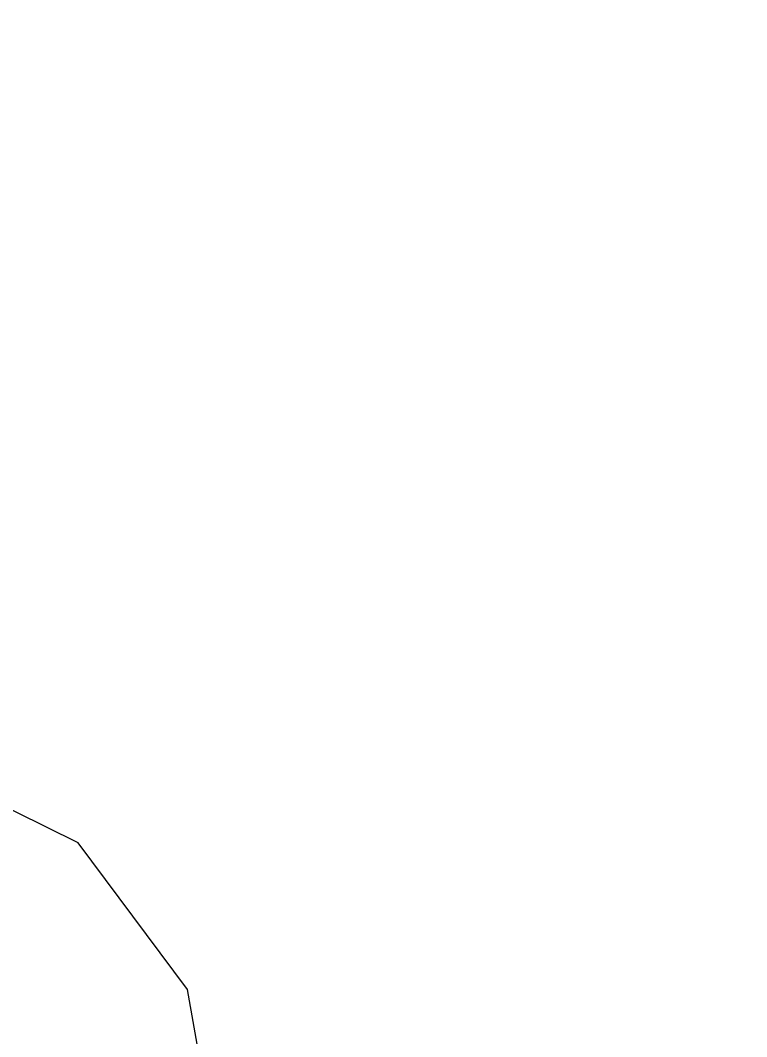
# Model space of a CAD drawing. Header units: millimetres. Extents: x -434100 to 9270898, y 0 to 249028.
# Drawn here: x 75387.1 to 75392.51, y 106380.63 to 106388.21 of the extents above; entities that cross this region are included whole.
import ezdxf
from ezdxf import colors
from ezdxf.entities.mleader import LeaderData, LeaderLine
from ezdxf.math import Vec2, Vec3

# ---------------------------------------------------------------- set-up
doc = ezdxf.new("R2010")
doc.units = ezdxf.units.MM
doc.header["$MEASUREMENT"] = 0
doc.linetypes.add('HIDDEN', pattern=[6, 4, -2])
doc.layers.get('0').update_dxf_attribs({"color": 250, "lineweight": 9})
for name, color, linetype, lineweight in [('АР_Отметки', 250, 'Continuous', 15), ('АР_Размеры', 175, 'Continuous', 9), ('АР_Сущ Несущая стена', 216, 'Continuous', 30), ('перекр 0.3', 181, 'Continuous', 30)]:
    doc.layers.add(name, color=color, linetype=linetype, lineweight=lineweight)
doc.styles.add('ISOCPEUR', font='isocpeur.TTF', dxfattribs={"width": 0.7})

# ---------------------------------------------------------------- blocks, each defined once
blk = doc.blocks.new('_DotSmall')
at = {"color": 0, "linetype": 'ByBlock', "const_width": 0.5}
blk.add_lwpolyline([(-0.0625, 0, 1), (0.0625, 0, 1)], format="xyb", close=True, dxfattribs=at)

msp = doc.modelspace()

# ---------------------------------------------------------------- linework, layer by layer
at = {"layer": 'АР_Размеры', "color": 5, "lineweight": 0, "ltscale": 100, "transparency": 33554687}
msp.add_lwpolyline([(75378.9775, 106379.3229), (75382.6991, 106379.9825), (75382.8754, 106380.3852), (75383.2993, 106380.0889), (75386.9009, 106380.7272), (75387.7733, 106375.8051), (75386.8129, 106375.6349), (75386.898, 106375.1546), (75387.4633, 106374.7596), (75389.3841, 106375.1), (75388.3415, 106380.9825), (75387.5285, 106382.0767), (75384.9496, 106383.3531), (75384.6883, 106383.4306), (75380.2464, 106382.6433)], dxfattribs=at)
msp.add_lwpolyline([(75378.9775, 106379.3229), (75382.6991, 106379.9825), (75382.8754, 106380.3852), (75383.2993, 106380.0889), (75386.9009, 106380.7272), (75387.7733, 106375.8051), (75386.8129, 106375.6349), (75386.898, 106375.1546), (75387.4633, 106374.7596), (75389.3841, 106375.1), (75388.3415, 106380.9825), (75387.5285, 106382.0767), (75384.9496, 106383.3531), (75384.6883, 106383.4306), (75380.2464, 106382.6433)], dxfattribs=at)
msp.add_lwpolyline([(75378.9775, 106379.3229), (75382.6991, 106379.9825), (75382.8754, 106380.3852), (75383.2993, 106380.0889), (75386.9009, 106380.7272), (75387.7733, 106375.8051), (75386.8129, 106375.6349), (75386.898, 106375.1546), (75387.4633, 106374.7596), (75389.3841, 106375.1), (75388.3415, 106380.9825), (75387.5285, 106382.0767), (75384.9496, 106383.3531), (75384.6883, 106383.4306), (75380.2464, 106382.6433)], dxfattribs=at)
msp.add_lwpolyline([(75378.9775, 106379.3229), (75382.6991, 106379.9825), (75382.8754, 106380.3852), (75383.2993, 106380.0889), (75386.9009, 106380.7272), (75387.7733, 106375.8051), (75386.8129, 106375.6349), (75386.898, 106375.1546), (75387.4633, 106374.7596), (75389.3841, 106375.1), (75388.3415, 106380.9825), (75387.5285, 106382.0767), (75384.9496, 106383.3531), (75384.6883, 106383.4306), (75380.2464, 106382.6433)], dxfattribs=at)
msp.add_lwpolyline([(75378.9775, 106379.3229), (75382.6991, 106379.9825), (75382.8754, 106380.3852), (75383.2993, 106380.0889), (75386.9009, 106380.7272), (75387.7733, 106375.8051), (75386.8129, 106375.6349), (75386.898, 106375.1546), (75387.4633, 106374.7596), (75389.3841, 106375.1), (75388.3415, 106380.9825), (75387.5285, 106382.0767), (75384.9496, 106383.3531), (75384.6883, 106383.4306), (75380.2464, 106382.6433)], dxfattribs=at)
msp.add_lwpolyline([(75378.9775, 106379.3229), (75382.6991, 106379.9825), (75382.8754, 106380.3852), (75383.2993, 106380.0889), (75386.9009, 106380.7272), (75387.7733, 106375.8051), (75386.8129, 106375.6349), (75386.898, 106375.1546), (75387.4633, 106374.7596), (75389.3841, 106375.1), (75388.3415, 106380.9825), (75387.5285, 106382.0767), (75384.9496, 106383.3531), (75384.6883, 106383.4306), (75380.2464, 106382.6433)], dxfattribs=at)
msp.add_lwpolyline([(75378.9775, 106379.3229), (75382.6991, 106379.9825), (75382.8754, 106380.3852), (75383.2993, 106380.0889), (75386.9009, 106380.7272), (75387.7733, 106375.8051), (75386.8129, 106375.6349), (75386.898, 106375.1546), (75387.4633, 106374.7596), (75389.3841, 106375.1), (75388.3415, 106380.9825), (75387.5285, 106382.0767), (75384.9496, 106383.3531), (75384.6883, 106383.4306), (75380.2464, 106382.6433)], dxfattribs=at)
msp.add_lwpolyline([(75378.9775, 106379.3229), (75382.6991, 106379.9825), (75382.8754, 106380.3852), (75383.2993, 106380.0889), (75386.9009, 106380.7272), (75387.7733, 106375.8051), (75386.8129, 106375.6349), (75386.898, 106375.1546), (75387.4633, 106374.7596), (75389.3841, 106375.1), (75388.3415, 106380.9825), (75387.5285, 106382.0767), (75384.9496, 106383.3531), (75384.6883, 106383.4306), (75380.2464, 106382.6433)], dxfattribs=at)
msp.add_lwpolyline([(75378.9775, 106379.3229), (75382.6991, 106379.9825), (75382.8754, 106380.3852), (75383.2993, 106380.0889), (75386.9009, 106380.7272), (75387.7733, 106375.8051), (75386.8129, 106375.6349), (75386.898, 106375.1546), (75387.4633, 106374.7596), (75389.3841, 106375.1), (75388.3415, 106380.9825), (75387.5285, 106382.0767), (75384.9496, 106383.3531), (75384.6883, 106383.4306), (75380.2464, 106382.6433)], dxfattribs=at)
msp.add_lwpolyline([(75378.9775, 106379.3229), (75382.6991, 106379.9825), (75382.8754, 106380.3852), (75383.2993, 106380.0889), (75386.9009, 106380.7272), (75387.7733, 106375.8051), (75386.8129, 106375.6349), (75386.898, 106375.1546), (75387.4633, 106374.7596), (75389.3841, 106375.1), (75388.3415, 106380.9825), (75387.5285, 106382.0767), (75384.9496, 106383.3531), (75384.6883, 106383.4306), (75380.2464, 106382.6433)], dxfattribs=at)
msp.add_lwpolyline([(75378.9775, 106379.3229), (75382.6991, 106379.9825), (75382.8754, 106380.3852), (75383.2993, 106380.0889), (75386.9009, 106380.7272), (75387.7733, 106375.8051), (75386.8129, 106375.6349), (75386.898, 106375.1546), (75387.4633, 106374.7596), (75389.3841, 106375.1), (75388.3415, 106380.9825), (75387.5285, 106382.0767), (75384.9496, 106383.3531), (75384.6883, 106383.4306), (75380.2464, 106382.6433)], dxfattribs=at)
msp.add_lwpolyline([(75378.9775, 106379.3229), (75382.6991, 106379.9825), (75382.8754, 106380.3852), (75383.2993, 106380.0889), (75386.9009, 106380.7272), (75387.7733, 106375.8051), (75386.8129, 106375.6349), (75386.898, 106375.1546), (75387.4633, 106374.7596), (75389.3841, 106375.1), (75388.3415, 106380.9825), (75387.5285, 106382.0767), (75384.9496, 106383.3531), (75384.6883, 106383.4306), (75380.2464, 106382.6433)], dxfattribs=at)
msp.add_lwpolyline([(75378.9775, 106379.3229), (75382.6991, 106379.9825), (75382.8754, 106380.3852), (75383.2993, 106380.0889), (75386.9009, 106380.7272), (75387.7733, 106375.8051), (75386.8129, 106375.6349), (75386.898, 106375.1546), (75387.4633, 106374.7596), (75389.3841, 106375.1), (75388.3415, 106380.9825), (75387.5285, 106382.0767), (75384.9496, 106383.3531), (75384.6883, 106383.4306), (75380.2464, 106382.6433)], dxfattribs=at)
msp.add_lwpolyline([(75378.9775, 106379.3229), (75382.6991, 106379.9825), (75382.8754, 106380.3852), (75383.2993, 106380.0889), (75386.9009, 106380.7272), (75387.7733, 106375.8051), (75386.8129, 106375.6349), (75386.898, 106375.1546), (75387.4633, 106374.7596), (75389.3841, 106375.1), (75388.3415, 106380.9825), (75387.5285, 106382.0767), (75384.9496, 106383.3531), (75384.6883, 106383.4306), (75380.2464, 106382.6433)], dxfattribs=at)
msp.add_lwpolyline([(75378.9775, 106379.3229), (75382.6991, 106379.9825), (75382.8754, 106380.3852), (75383.2993, 106380.0889), (75386.9009, 106380.7272), (75387.7733, 106375.8051), (75386.8129, 106375.6349), (75386.898, 106375.1546), (75387.4633, 106374.7596), (75389.3841, 106375.1), (75388.3415, 106380.9825), (75387.5285, 106382.0767), (75384.9496, 106383.3531), (75384.6883, 106383.4306), (75380.2464, 106382.6433)], dxfattribs=at)
msp.add_lwpolyline([(75378.9775, 106379.3229), (75382.6991, 106379.9825), (75382.8754, 106380.3852), (75383.2993, 106380.0889), (75386.9009, 106380.7272), (75387.7733, 106375.8051), (75386.8129, 106375.6349), (75386.898, 106375.1546), (75387.4633, 106374.7596), (75389.3841, 106375.1), (75388.3415, 106380.9825), (75387.5285, 106382.0767), (75384.9496, 106383.3531), (75384.6883, 106383.4306), (75380.2464, 106382.6433)], dxfattribs=at)
msp.add_lwpolyline([(75378.9775, 106379.3229), (75382.6991, 106379.9825), (75382.8754, 106380.3852), (75383.2993, 106380.0889), (75386.9009, 106380.7272), (75387.7733, 106375.8051), (75386.8129, 106375.6349), (75386.898, 106375.1546), (75387.4633, 106374.7596), (75389.3841, 106375.1), (75388.3415, 106380.9825), (75387.5285, 106382.0767), (75384.9496, 106383.3531), (75384.6883, 106383.4306), (75380.2464, 106382.6433)], dxfattribs=at)
msp.add_lwpolyline([(75378.9775, 106379.3229), (75382.6991, 106379.9825), (75382.8754, 106380.3852), (75383.2993, 106380.0889), (75386.9009, 106380.7272), (75387.7733, 106375.8051), (75386.8129, 106375.6349), (75386.898, 106375.1546), (75387.4633, 106374.7596), (75389.3841, 106375.1), (75388.3415, 106380.9825), (75387.5285, 106382.0767), (75384.9496, 106383.3531), (75384.6883, 106383.4306), (75380.2464, 106382.6433)], dxfattribs=at)
msp.add_lwpolyline([(75378.9775, 106379.3229), (75382.6991, 106379.9825), (75382.8754, 106380.3852), (75383.2993, 106380.0889), (75386.9009, 106380.7272), (75387.7733, 106375.8051), (75386.8129, 106375.6349), (75386.898, 106375.1546), (75387.4633, 106374.7596), (75389.3841, 106375.1), (75388.3415, 106380.9825), (75387.5285, 106382.0767), (75384.9496, 106383.3531), (75384.6883, 106383.4306), (75380.2464, 106382.6433)], dxfattribs=at)
msp.add_lwpolyline([(75378.9775, 106379.3229), (75382.6991, 106379.9825), (75382.8754, 106380.3852), (75383.2993, 106380.0889), (75386.9009, 106380.7272), (75387.7733, 106375.8051), (75386.8129, 106375.6349), (75386.898, 106375.1546), (75387.4633, 106374.7596), (75389.3841, 106375.1), (75388.3415, 106380.9825), (75387.5285, 106382.0767), (75384.9496, 106383.3531), (75384.6883, 106383.4306), (75380.2464, 106382.6433)], dxfattribs=at)
msp.add_lwpolyline([(75378.9775, 106379.3229), (75382.6991, 106379.9825), (75382.8754, 106380.3852), (75383.2993, 106380.0889), (75386.9009, 106380.7272), (75387.7733, 106375.8051), (75386.8129, 106375.6349), (75386.898, 106375.1546), (75387.4633, 106374.7596), (75389.3841, 106375.1), (75388.3415, 106380.9825), (75387.5285, 106382.0767), (75384.9496, 106383.3531), (75384.6883, 106383.4306), (75380.2464, 106382.6433)], dxfattribs=at)
msp.add_lwpolyline([(75378.9775, 106379.3229), (75382.6991, 106379.9825), (75382.8754, 106380.3852), (75383.2993, 106380.0889), (75386.9009, 106380.7272), (75387.7733, 106375.8051), (75386.8129, 106375.6349), (75386.898, 106375.1546), (75387.4633, 106374.7596), (75389.3841, 106375.1), (75388.3415, 106380.9825), (75387.5285, 106382.0767), (75384.9496, 106383.3531), (75384.6883, 106383.4306), (75380.2464, 106382.6433)], dxfattribs=at)
msp.add_lwpolyline([(75378.9775, 106379.3229), (75382.6991, 106379.9825), (75382.8754, 106380.3852), (75383.2993, 106380.0889), (75386.9009, 106380.7272), (75387.7733, 106375.8051), (75386.8129, 106375.6349), (75386.898, 106375.1546), (75387.4633, 106374.7596), (75389.3841, 106375.1), (75388.3415, 106380.9825), (75387.5285, 106382.0767), (75384.9496, 106383.3531), (75384.6883, 106383.4306), (75380.2464, 106382.6433)], dxfattribs=at)
msp.add_lwpolyline([(75378.9775, 106379.3229), (75382.6991, 106379.9825), (75382.8754, 106380.3852), (75383.2993, 106380.0889), (75386.9009, 106380.7272), (75387.7733, 106375.8051), (75386.8129, 106375.6349), (75386.898, 106375.1546), (75387.4633, 106374.7596), (75389.3841, 106375.1), (75388.3415, 106380.9825), (75387.5285, 106382.0767), (75384.9496, 106383.3531), (75384.6883, 106383.4306), (75380.2464, 106382.6433)], dxfattribs=at)
msp.add_lwpolyline([(75378.9775, 106379.3229), (75382.6991, 106379.9825), (75382.8754, 106380.3852), (75383.2993, 106380.0889), (75386.9009, 106380.7272), (75387.7733, 106375.8051), (75386.8129, 106375.6349), (75386.898, 106375.1546), (75387.4633, 106374.7596), (75389.3841, 106375.1), (75388.3415, 106380.9825), (75387.5285, 106382.0767), (75384.9496, 106383.3531), (75384.6883, 106383.4306), (75380.2464, 106382.6433)], dxfattribs=at)
msp.add_lwpolyline([(75378.9775, 106379.3229), (75382.6991, 106379.9825), (75382.8754, 106380.3852), (75383.2993, 106380.0889), (75386.9009, 106380.7272), (75387.7733, 106375.8051), (75386.8129, 106375.6349), (75386.898, 106375.1546), (75387.4633, 106374.7596), (75389.3841, 106375.1), (75388.3415, 106380.9825), (75387.5285, 106382.0767), (75384.9496, 106383.3531), (75384.6883, 106383.4306), (75380.2464, 106382.6433)], dxfattribs=at)
msp.add_lwpolyline([(75378.9775, 106379.3229), (75382.6991, 106379.9825), (75382.8754, 106380.3852), (75383.2993, 106380.0889), (75386.9009, 106380.7272), (75387.7733, 106375.8051), (75386.8129, 106375.6349), (75386.898, 106375.1546), (75387.4633, 106374.7596), (75389.3841, 106375.1), (75388.3415, 106380.9825), (75387.5285, 106382.0767), (75384.9496, 106383.3531), (75384.6883, 106383.4306), (75380.2464, 106382.6433)], dxfattribs=at)
msp.add_lwpolyline([(75378.9775, 106379.3229), (75382.6991, 106379.9825), (75382.8754, 106380.3852), (75383.2993, 106380.0889), (75386.9009, 106380.7272), (75387.7733, 106375.8051), (75386.8129, 106375.6349), (75386.898, 106375.1546), (75387.4633, 106374.7596), (75389.3841, 106375.1), (75388.3415, 106380.9825), (75387.5285, 106382.0767), (75384.9496, 106383.3531), (75384.6883, 106383.4306), (75380.2464, 106382.6433)], dxfattribs=at)
msp.add_lwpolyline([(75378.9775, 106379.3229), (75382.6991, 106379.9825), (75382.8754, 106380.3852), (75383.2993, 106380.0889), (75386.9009, 106380.7272), (75387.7733, 106375.8051), (75386.8129, 106375.6349), (75386.898, 106375.1546), (75387.4633, 106374.7596), (75389.3841, 106375.1), (75388.3415, 106380.9825), (75387.5285, 106382.0767), (75384.9496, 106383.3531), (75384.6883, 106383.4306), (75380.2464, 106382.6433)], dxfattribs=at)
msp.add_lwpolyline([(75378.9775, 106379.3229), (75382.6991, 106379.9825), (75382.8754, 106380.3852), (75383.2993, 106380.0889), (75386.9009, 106380.7272), (75387.7733, 106375.8051), (75386.8129, 106375.6349), (75386.898, 106375.1546), (75387.4633, 106374.7596), (75389.3841, 106375.1), (75388.3415, 106380.9825), (75387.5285, 106382.0767), (75384.9496, 106383.3531), (75384.6883, 106383.4306), (75380.2464, 106382.6433)], dxfattribs=at)
msp.add_lwpolyline([(75378.9775, 106379.3229), (75382.6991, 106379.9825), (75382.8754, 106380.3852), (75383.2993, 106380.0889), (75386.9009, 106380.7272), (75387.7733, 106375.8051), (75386.8129, 106375.6349), (75386.898, 106375.1546), (75387.4633, 106374.7596), (75389.3841, 106375.1), (75388.3415, 106380.9825), (75387.5285, 106382.0767), (75384.9496, 106383.3531), (75384.6883, 106383.4306), (75380.2464, 106382.6433)], dxfattribs=at)
msp.add_lwpolyline([(75378.9775, 106379.3229), (75382.6991, 106379.9825), (75382.8754, 106380.3852), (75383.2993, 106380.0889), (75386.9009, 106380.7272), (75387.7733, 106375.8051), (75386.8129, 106375.6349), (75386.898, 106375.1546), (75387.4633, 106374.7596), (75389.3841, 106375.1), (75388.3415, 106380.9825), (75387.5285, 106382.0767), (75384.9496, 106383.3531), (75384.6883, 106383.4306), (75380.2464, 106382.6433)], dxfattribs=at)
msp.add_lwpolyline([(75378.9775, 106379.3229), (75382.6991, 106379.9825), (75382.8754, 106380.3852), (75383.2993, 106380.0889), (75386.9009, 106380.7272), (75387.7733, 106375.8051), (75386.8129, 106375.6349), (75386.898, 106375.1546), (75387.4633, 106374.7596), (75389.3841, 106375.1), (75388.3415, 106380.9825), (75387.5285, 106382.0767), (75384.9496, 106383.3531), (75384.6883, 106383.4306), (75380.2464, 106382.6433)], dxfattribs=at)
msp.add_lwpolyline([(75378.9775, 106379.3229), (75382.6991, 106379.9825), (75382.8754, 106380.3852), (75383.2993, 106380.0889), (75386.9009, 106380.7272), (75387.7733, 106375.8051), (75386.8129, 106375.6349), (75386.898, 106375.1546), (75387.4633, 106374.7596), (75389.3841, 106375.1), (75388.3415, 106380.9825), (75387.5285, 106382.0767), (75384.9496, 106383.3531), (75384.6883, 106383.4306), (75380.2464, 106382.6433)], dxfattribs=at)
msp.add_lwpolyline([(75378.9775, 106379.3229), (75382.6991, 106379.9825), (75382.8754, 106380.3852), (75383.2993, 106380.0889), (75386.9009, 106380.7272), (75387.7733, 106375.8051), (75386.8129, 106375.6349), (75386.898, 106375.1546), (75387.4633, 106374.7596), (75389.3841, 106375.1), (75388.3415, 106380.9825), (75387.5285, 106382.0767), (75384.9496, 106383.3531), (75384.6883, 106383.4306), (75380.2464, 106382.6433)], dxfattribs=at)
msp.add_lwpolyline([(75378.9775, 106379.3229), (75382.6991, 106379.9825), (75382.8754, 106380.3852), (75383.2993, 106380.0889), (75386.9009, 106380.7272), (75387.7733, 106375.8051), (75386.8129, 106375.6349), (75386.898, 106375.1546), (75387.4633, 106374.7596), (75389.3841, 106375.1), (75388.3415, 106380.9825), (75387.5285, 106382.0767), (75384.9496, 106383.3531), (75384.6883, 106383.4306), (75380.2464, 106382.6433)], dxfattribs=at)
msp.add_lwpolyline([(75378.9775, 106379.3229), (75382.6991, 106379.9825), (75382.8754, 106380.3852), (75383.2993, 106380.0889), (75386.9009, 106380.7272), (75387.7733, 106375.8051), (75386.8129, 106375.6349), (75386.898, 106375.1546), (75387.4633, 106374.7596), (75389.3841, 106375.1), (75388.3415, 106380.9825), (75387.5285, 106382.0767), (75384.9496, 106383.3531), (75384.6883, 106383.4306), (75380.2464, 106382.6433)], dxfattribs=at)
msp.add_lwpolyline([(75378.9775, 106379.3229), (75382.6991, 106379.9825), (75382.8754, 106380.3852), (75383.2993, 106380.0889), (75386.9009, 106380.7272), (75387.7733, 106375.8051), (75386.8129, 106375.6349), (75386.898, 106375.1546), (75387.4633, 106374.7596), (75389.3841, 106375.1), (75388.3415, 106380.9825), (75387.5285, 106382.0767), (75384.9496, 106383.3531), (75384.6883, 106383.4306), (75380.2464, 106382.6433)], dxfattribs=at)
msp.add_lwpolyline([(75378.9775, 106379.3229), (75382.6991, 106379.9825), (75382.8754, 106380.3852), (75383.2993, 106380.0889), (75386.9009, 106380.7272), (75387.7733, 106375.8051), (75386.8129, 106375.6349), (75386.898, 106375.1546), (75387.4633, 106374.7596), (75389.3841, 106375.1), (75388.3415, 106380.9825), (75387.5285, 106382.0767), (75384.9496, 106383.3531), (75384.6883, 106383.4306), (75380.2464, 106382.6433)], dxfattribs=at)
msp.add_lwpolyline([(75378.9775, 106379.3229), (75382.6991, 106379.9825), (75382.8754, 106380.3852), (75383.2993, 106380.0889), (75386.9009, 106380.7272), (75387.7733, 106375.8051), (75386.8129, 106375.6349), (75386.898, 106375.1546), (75387.4633, 106374.7596), (75389.3841, 106375.1), (75388.3415, 106380.9825), (75387.5285, 106382.0767), (75384.9496, 106383.3531), (75384.6883, 106383.4306), (75380.2464, 106382.6433)], dxfattribs=at)
msp.add_lwpolyline([(75378.9775, 106379.3229), (75382.6991, 106379.9825), (75382.8754, 106380.3852), (75383.2993, 106380.0889), (75386.9009, 106380.7272), (75387.7733, 106375.8051), (75386.8129, 106375.6349), (75386.898, 106375.1546), (75387.4633, 106374.7596), (75389.3841, 106375.1), (75388.3415, 106380.9825), (75387.5285, 106382.0767), (75384.9496, 106383.3531), (75384.6883, 106383.4306), (75380.2464, 106382.6433)], dxfattribs=at)
msp.add_lwpolyline([(75378.9775, 106379.3229), (75382.6991, 106379.9825), (75382.8754, 106380.3852), (75383.2993, 106380.0889), (75386.9009, 106380.7272), (75387.7733, 106375.8051), (75386.8129, 106375.6349), (75386.898, 106375.1546), (75387.4633, 106374.7596), (75389.3841, 106375.1), (75388.3415, 106380.9825), (75387.5285, 106382.0767), (75384.9496, 106383.3531), (75384.6883, 106383.4306), (75380.2464, 106382.6433)], dxfattribs=at)
msp.add_lwpolyline([(75378.9775, 106379.3229), (75382.6991, 106379.9825), (75382.8754, 106380.3852), (75383.2993, 106380.0889), (75386.9009, 106380.7272), (75387.7733, 106375.8051), (75386.8129, 106375.6349), (75386.898, 106375.1546), (75387.4633, 106374.7596), (75389.3841, 106375.1), (75388.3415, 106380.9825), (75387.5285, 106382.0767), (75384.9496, 106383.3531), (75384.6883, 106383.4306), (75380.2464, 106382.6433)], dxfattribs=at)
msp.add_lwpolyline([(75378.9775, 106379.3229), (75382.6991, 106379.9825), (75382.8754, 106380.3852), (75383.2993, 106380.0889), (75386.9009, 106380.7272), (75387.7733, 106375.8051), (75386.8129, 106375.6349), (75386.898, 106375.1546), (75387.4633, 106374.7596), (75389.3841, 106375.1), (75388.3415, 106380.9825), (75387.5285, 106382.0767), (75384.9496, 106383.3531), (75384.6883, 106383.4306), (75380.2464, 106382.6433)], dxfattribs=at)
msp.add_lwpolyline([(75378.9775, 106379.3229), (75382.6991, 106379.9825), (75382.8754, 106380.3852), (75383.2993, 106380.0889), (75386.9009, 106380.7272), (75387.7733, 106375.8051), (75386.8129, 106375.6349), (75386.898, 106375.1546), (75387.4633, 106374.7596), (75389.3841, 106375.1), (75388.3415, 106380.9825), (75387.5285, 106382.0767), (75384.9496, 106383.3531), (75384.6883, 106383.4306), (75380.2464, 106382.6433)], dxfattribs=at)
msp.add_lwpolyline([(75378.9775, 106379.3229), (75382.6991, 106379.9825), (75382.8754, 106380.3852), (75383.2993, 106380.0889), (75386.9009, 106380.7272), (75387.7733, 106375.8051), (75386.8129, 106375.6349), (75386.898, 106375.1546), (75387.4633, 106374.7596), (75389.3841, 106375.1), (75388.3415, 106380.9825), (75387.5285, 106382.0767), (75384.9496, 106383.3531), (75384.6883, 106383.4306), (75380.2464, 106382.6433)], dxfattribs=at)
msp.add_lwpolyline([(75378.9775, 106379.3229), (75382.6991, 106379.9825), (75382.8754, 106380.3852), (75383.2993, 106380.0889), (75386.9009, 106380.7272), (75387.7733, 106375.8051), (75386.8129, 106375.6349), (75386.898, 106375.1546), (75387.4633, 106374.7596), (75389.3841, 106375.1), (75388.3415, 106380.9825), (75387.5285, 106382.0767), (75384.9496, 106383.3531), (75384.6883, 106383.4306), (75380.2464, 106382.6433)], dxfattribs=at)
msp.add_lwpolyline([(75378.9775, 106379.3229), (75382.6991, 106379.9825), (75382.8754, 106380.3852), (75383.2993, 106380.0889), (75386.9009, 106380.7272), (75387.7733, 106375.8051), (75386.8129, 106375.6349), (75386.898, 106375.1546), (75387.4633, 106374.7596), (75389.3841, 106375.1), (75388.3415, 106380.9825), (75387.5285, 106382.0767), (75384.9496, 106383.3531), (75384.6883, 106383.4306), (75380.2464, 106382.6433)], dxfattribs=at)
msp.add_lwpolyline([(75378.9775, 106379.3229), (75382.6991, 106379.9825), (75382.8754, 106380.3852), (75383.2993, 106380.0889), (75386.9009, 106380.7272), (75387.7733, 106375.8051), (75386.8129, 106375.6349), (75386.898, 106375.1546), (75387.4633, 106374.7596), (75389.3841, 106375.1), (75388.3415, 106380.9825), (75387.5285, 106382.0767), (75384.9496, 106383.3531), (75384.6883, 106383.4306), (75380.2464, 106382.6433)], dxfattribs=at)
msp.add_lwpolyline([(75378.9775, 106379.3229), (75382.6991, 106379.9825), (75382.8754, 106380.3852), (75383.2993, 106380.0889), (75386.9009, 106380.7272), (75387.7733, 106375.8051), (75386.8129, 106375.6349), (75386.898, 106375.1546), (75387.4633, 106374.7596), (75389.3841, 106375.1), (75388.3415, 106380.9825), (75387.5285, 106382.0767), (75384.9496, 106383.3531), (75384.6883, 106383.4306), (75380.2464, 106382.6433)], dxfattribs=at)
msp.add_lwpolyline([(75378.9775, 106379.3229), (75382.6991, 106379.9825), (75382.8754, 106380.3852), (75383.2993, 106380.0889), (75386.9009, 106380.7272), (75387.7733, 106375.8051), (75386.8129, 106375.6349), (75386.898, 106375.1546), (75387.4633, 106374.7596), (75389.3841, 106375.1), (75388.3415, 106380.9825), (75387.5285, 106382.0767), (75384.9496, 106383.3531), (75384.6883, 106383.4306), (75380.2464, 106382.6433)], dxfattribs=at)
msp.add_lwpolyline([(75378.9775, 106379.3229), (75382.6991, 106379.9825), (75382.8754, 106380.3852), (75383.2993, 106380.0889), (75386.9009, 106380.7272), (75387.7733, 106375.8051), (75386.8129, 106375.6349), (75386.898, 106375.1546), (75387.4633, 106374.7596), (75389.3841, 106375.1), (75388.3415, 106380.9825), (75387.5285, 106382.0767), (75384.9496, 106383.3531), (75384.6883, 106383.4306), (75380.2464, 106382.6433)], dxfattribs=at)
msp.add_lwpolyline([(75378.9775, 106379.3229), (75382.6991, 106379.9825), (75382.8754, 106380.3852), (75383.2993, 106380.0889), (75386.9009, 106380.7272), (75387.7733, 106375.8051), (75386.8129, 106375.6349), (75386.898, 106375.1546), (75387.4633, 106374.7596), (75389.3841, 106375.1), (75388.3415, 106380.9825), (75387.5285, 106382.0767), (75384.9496, 106383.3531), (75384.6883, 106383.4306), (75380.2464, 106382.6433)], dxfattribs=at)
msp.add_lwpolyline([(75378.9775, 106379.3229), (75382.6991, 106379.9825), (75382.8754, 106380.3852), (75383.2993, 106380.0889), (75386.9009, 106380.7272), (75387.7733, 106375.8051), (75386.8129, 106375.6349), (75386.898, 106375.1546), (75387.4633, 106374.7596), (75389.3841, 106375.1), (75388.3415, 106380.9825), (75387.5285, 106382.0767), (75384.9496, 106383.3531), (75384.6883, 106383.4306), (75380.2464, 106382.6433)], dxfattribs=at)
msp.add_lwpolyline([(75378.9775, 106379.3229), (75382.6991, 106379.9825), (75382.8754, 106380.3852), (75383.2993, 106380.0889), (75386.9009, 106380.7272), (75387.7733, 106375.8051), (75386.8129, 106375.6349), (75386.898, 106375.1546), (75387.4633, 106374.7596), (75389.3841, 106375.1), (75388.3415, 106380.9825), (75387.5285, 106382.0767), (75384.9496, 106383.3531), (75384.6883, 106383.4306), (75380.2464, 106382.6433)], dxfattribs=at)
msp.add_lwpolyline([(75378.9775, 106379.3229), (75382.6991, 106379.9825), (75382.8754, 106380.3852), (75383.2993, 106380.0889), (75386.9009, 106380.7272), (75387.7733, 106375.8051), (75386.8129, 106375.6349), (75386.898, 106375.1546), (75387.4633, 106374.7596), (75389.3841, 106375.1), (75388.3415, 106380.9825), (75387.5285, 106382.0767), (75384.9496, 106383.3531), (75384.6883, 106383.4306), (75380.2464, 106382.6433)], dxfattribs=at)
msp.add_lwpolyline([(75378.9775, 106379.3229), (75382.6991, 106379.9825), (75382.8754, 106380.3852), (75383.2993, 106380.0889), (75386.9009, 106380.7272), (75387.7733, 106375.8051), (75386.8129, 106375.6349), (75386.898, 106375.1546), (75387.4633, 106374.7596), (75389.3841, 106375.1), (75388.3415, 106380.9825), (75387.5285, 106382.0767), (75384.9496, 106383.3531), (75384.6883, 106383.4306), (75380.2464, 106382.6433)], dxfattribs=at)
msp.add_lwpolyline([(75378.9775, 106379.3229), (75382.6991, 106379.9825), (75382.8754, 106380.3852), (75383.2993, 106380.0889), (75386.9009, 106380.7272), (75387.7733, 106375.8051), (75386.8129, 106375.6349), (75386.898, 106375.1546), (75387.4633, 106374.7596), (75389.3841, 106375.1), (75388.3415, 106380.9825), (75387.5285, 106382.0767), (75384.9496, 106383.3531), (75384.6883, 106383.4306), (75380.2464, 106382.6433)], dxfattribs=at)
msp.add_lwpolyline([(75378.9775, 106379.3229), (75382.6991, 106379.9825), (75382.8754, 106380.3852), (75383.2993, 106380.0889), (75386.9009, 106380.7272), (75387.7733, 106375.8051), (75386.8129, 106375.6349), (75386.898, 106375.1546), (75387.4633, 106374.7596), (75389.3841, 106375.1), (75388.3415, 106380.9825), (75387.5285, 106382.0767), (75384.9496, 106383.3531), (75384.6883, 106383.4306), (75380.2464, 106382.6433)], dxfattribs=at)
msp.add_lwpolyline([(75378.9775, 106379.3229), (75382.6991, 106379.9825), (75382.8754, 106380.3852), (75383.2993, 106380.0889), (75386.9009, 106380.7272), (75387.7733, 106375.8051), (75386.8129, 106375.6349), (75386.898, 106375.1546), (75387.4633, 106374.7596), (75389.3841, 106375.1), (75388.3415, 106380.9825), (75387.5285, 106382.0767), (75384.9496, 106383.3531), (75384.6883, 106383.4306), (75380.2464, 106382.6433)], dxfattribs=at)
msp.add_lwpolyline([(75378.9775, 106379.3229), (75382.6991, 106379.9825), (75382.8754, 106380.3852), (75383.2993, 106380.0889), (75386.9009, 106380.7272), (75387.7733, 106375.8051), (75386.8129, 106375.6349), (75386.898, 106375.1546), (75387.4633, 106374.7596), (75389.3841, 106375.1), (75388.3415, 106380.9825), (75387.5285, 106382.0767), (75384.9496, 106383.3531), (75384.6883, 106383.4306), (75380.2464, 106382.6433)], dxfattribs=at)
msp.add_lwpolyline([(75378.9775, 106379.3229), (75382.6991, 106379.9825), (75382.8754, 106380.3852), (75383.2993, 106380.0889), (75386.9009, 106380.7272), (75387.7733, 106375.8051), (75386.8129, 106375.6349), (75386.898, 106375.1546), (75387.4633, 106374.7596), (75389.3841, 106375.1), (75388.3415, 106380.9825), (75387.5285, 106382.0767), (75384.9496, 106383.3531), (75384.6883, 106383.4306), (75380.2464, 106382.6433)], dxfattribs=at)
msp.add_lwpolyline([(75378.9775, 106379.3229), (75382.6991, 106379.9825), (75382.8754, 106380.3852), (75383.2993, 106380.0889), (75386.9009, 106380.7272), (75387.7733, 106375.8051), (75386.8129, 106375.6349), (75386.898, 106375.1546), (75387.4633, 106374.7596), (75389.3841, 106375.1), (75388.3415, 106380.9825), (75387.5285, 106382.0767), (75384.9496, 106383.3531), (75384.6883, 106383.4306), (75380.2464, 106382.6433)], dxfattribs=at)
msp.add_lwpolyline([(75378.9775, 106379.3229), (75382.6991, 106379.9825), (75382.8754, 106380.3852), (75383.2993, 106380.0889), (75386.9009, 106380.7272), (75387.7733, 106375.8051), (75386.8129, 106375.6349), (75386.898, 106375.1546), (75387.4633, 106374.7596), (75389.3841, 106375.1), (75388.3415, 106380.9825), (75387.5285, 106382.0767), (75384.9496, 106383.3531), (75384.6883, 106383.4306), (75380.2464, 106382.6433)], dxfattribs=at)
msp.add_lwpolyline([(75378.9775, 106379.3229), (75382.6991, 106379.9825), (75382.8754, 106380.3852), (75383.2993, 106380.0889), (75386.9009, 106380.7272), (75387.7733, 106375.8051), (75386.8129, 106375.6349), (75386.898, 106375.1546), (75387.4633, 106374.7596), (75389.3841, 106375.1), (75388.3415, 106380.9825), (75387.5285, 106382.0767), (75384.9496, 106383.3531), (75384.6883, 106383.4306), (75380.2464, 106382.6433)], dxfattribs=at)
msp.add_lwpolyline([(75378.9775, 106379.3229), (75382.6991, 106379.9825), (75382.8754, 106380.3852), (75383.2993, 106380.0889), (75386.9009, 106380.7272), (75387.7733, 106375.8051), (75386.8129, 106375.6349), (75386.898, 106375.1546), (75387.4633, 106374.7596), (75389.3841, 106375.1), (75388.3415, 106380.9825), (75387.5285, 106382.0767), (75384.9496, 106383.3531), (75384.6883, 106383.4306), (75380.2464, 106382.6433)], dxfattribs=at)
msp.add_lwpolyline([(75378.9775, 106379.3229), (75382.6991, 106379.9825), (75382.8754, 106380.3852), (75383.2993, 106380.0889), (75386.9009, 106380.7272), (75387.7733, 106375.8051), (75386.8129, 106375.6349), (75386.898, 106375.1546), (75387.4633, 106374.7596), (75389.3841, 106375.1), (75388.3415, 106380.9825), (75387.5285, 106382.0767), (75384.9496, 106383.3531), (75384.6883, 106383.4306), (75380.2464, 106382.6433)], dxfattribs=at)
msp.add_lwpolyline([(75378.9775, 106379.3229), (75382.6991, 106379.9825), (75382.8754, 106380.3852), (75383.2993, 106380.0889), (75386.9009, 106380.7272), (75387.7733, 106375.8051), (75386.8129, 106375.6349), (75386.898, 106375.1546), (75387.4633, 106374.7596), (75389.3841, 106375.1), (75388.3415, 106380.9825), (75387.5285, 106382.0767), (75384.9496, 106383.3531), (75384.6883, 106383.4306), (75380.2464, 106382.6433)], dxfattribs=at)
msp.add_lwpolyline([(75378.9775, 106379.3229), (75382.6991, 106379.9825), (75382.8754, 106380.3852), (75383.2993, 106380.0889), (75386.9009, 106380.7272), (75387.7733, 106375.8051), (75386.8129, 106375.6349), (75386.898, 106375.1546), (75387.4633, 106374.7596), (75389.3841, 106375.1), (75388.3415, 106380.9825), (75387.5285, 106382.0767), (75384.9496, 106383.3531), (75384.6883, 106383.4306), (75380.2464, 106382.6433)], dxfattribs=at)
msp.add_lwpolyline([(75378.9775, 106379.3229), (75382.6991, 106379.9825), (75382.8754, 106380.3852), (75383.2993, 106380.0889), (75386.9009, 106380.7272), (75387.7733, 106375.8051), (75386.8129, 106375.6349), (75386.898, 106375.1546), (75387.4633, 106374.7596), (75389.3841, 106375.1), (75388.3415, 106380.9825), (75387.5285, 106382.0767), (75384.9496, 106383.3531), (75384.6883, 106383.4306), (75380.2464, 106382.6433)], dxfattribs=at)
msp.add_lwpolyline([(75378.9775, 106379.3229), (75382.6991, 106379.9825), (75382.8754, 106380.3852), (75383.2993, 106380.0889), (75386.9009, 106380.7272), (75387.7733, 106375.8051), (75386.8129, 106375.6349), (75386.898, 106375.1546), (75387.4633, 106374.7596), (75389.3841, 106375.1), (75388.3415, 106380.9825), (75387.5285, 106382.0767), (75384.9496, 106383.3531), (75384.6883, 106383.4306), (75380.2464, 106382.6433)], dxfattribs=at)
msp.add_lwpolyline([(75378.9775, 106379.3229), (75382.6991, 106379.9825), (75382.8754, 106380.3852), (75383.2993, 106380.0889), (75386.9009, 106380.7272), (75387.7733, 106375.8051), (75386.8129, 106375.6349), (75386.898, 106375.1546), (75387.4633, 106374.7596), (75389.3841, 106375.1), (75388.3415, 106380.9825), (75387.5285, 106382.0767), (75384.9496, 106383.3531), (75384.6883, 106383.4306), (75380.2464, 106382.6433)], dxfattribs=at)
msp.add_lwpolyline([(75378.9775, 106379.3229), (75382.6991, 106379.9825), (75382.8754, 106380.3852), (75383.2993, 106380.0889), (75386.9009, 106380.7272), (75387.7733, 106375.8051), (75386.8129, 106375.6349), (75386.898, 106375.1546), (75387.4633, 106374.7596), (75389.3841, 106375.1), (75388.3415, 106380.9825), (75387.5285, 106382.0767), (75384.9496, 106383.3531), (75384.6883, 106383.4306), (75380.2464, 106382.6433)], dxfattribs=at)
msp.add_lwpolyline([(75378.9775, 106379.3229), (75382.6991, 106379.9825), (75382.8754, 106380.3852), (75383.2993, 106380.0889), (75386.9009, 106380.7272), (75387.7733, 106375.8051), (75386.8129, 106375.6349), (75386.898, 106375.1546), (75387.4633, 106374.7596), (75389.3841, 106375.1), (75388.3415, 106380.9825), (75387.5285, 106382.0767), (75384.9496, 106383.3531), (75384.6883, 106383.4306), (75380.2464, 106382.6433)], dxfattribs=at)
msp.add_lwpolyline([(75378.9775, 106379.3229), (75382.6991, 106379.9825), (75382.8754, 106380.3852), (75383.2993, 106380.0889), (75386.9009, 106380.7272), (75387.7733, 106375.8051), (75386.8129, 106375.6349), (75386.898, 106375.1546), (75387.4633, 106374.7596), (75389.3841, 106375.1), (75388.3415, 106380.9825), (75387.5285, 106382.0767), (75384.9496, 106383.3531), (75384.6883, 106383.4306), (75380.2464, 106382.6433)], dxfattribs=at)
msp.add_lwpolyline([(75378.9775, 106379.3229), (75382.6991, 106379.9825), (75382.8754, 106380.3852), (75383.2993, 106380.0889), (75386.9009, 106380.7272), (75387.7733, 106375.8051), (75386.8129, 106375.6349), (75386.898, 106375.1546), (75387.4633, 106374.7596), (75389.3841, 106375.1), (75388.3415, 106380.9825), (75387.5285, 106382.0767), (75384.9496, 106383.3531), (75384.6883, 106383.4306), (75380.2464, 106382.6433)], dxfattribs=at)
msp.add_lwpolyline([(75378.9775, 106379.3229), (75382.6991, 106379.9825), (75382.8754, 106380.3852), (75383.2993, 106380.0889), (75386.9009, 106380.7272), (75387.7733, 106375.8051), (75386.8129, 106375.6349), (75386.898, 106375.1546), (75387.4633, 106374.7596), (75389.3841, 106375.1), (75388.3415, 106380.9825), (75387.5285, 106382.0767), (75384.9496, 106383.3531), (75384.6883, 106383.4306), (75380.2464, 106382.6433)], dxfattribs=at)
msp.add_lwpolyline([(75378.9775, 106379.3229), (75382.6991, 106379.9825), (75382.8754, 106380.3852), (75383.2993, 106380.0889), (75386.9009, 106380.7272), (75387.7733, 106375.8051), (75386.8129, 106375.6349), (75386.898, 106375.1546), (75387.4633, 106374.7596), (75389.3841, 106375.1), (75388.3415, 106380.9825), (75387.5285, 106382.0767), (75384.9496, 106383.3531), (75384.6883, 106383.4306), (75380.2464, 106382.6433)], dxfattribs=at)
msp.add_lwpolyline([(75378.9775, 106379.3229), (75382.6991, 106379.9825), (75382.8754, 106380.3852), (75383.2993, 106380.0889), (75386.9009, 106380.7272), (75387.7733, 106375.8051), (75386.8129, 106375.6349), (75386.898, 106375.1546), (75387.4633, 106374.7596), (75389.3841, 106375.1), (75388.3415, 106380.9825), (75387.5285, 106382.0767), (75384.9496, 106383.3531), (75384.6883, 106383.4306), (75380.2464, 106382.6433)], dxfattribs=at)
msp.add_lwpolyline([(75378.9775, 106379.3229), (75382.6991, 106379.9825), (75382.8754, 106380.3852), (75383.2993, 106380.0889), (75386.9009, 106380.7272), (75387.7733, 106375.8051), (75386.8129, 106375.6349), (75386.898, 106375.1546), (75387.4633, 106374.7596), (75389.3841, 106375.1), (75388.3415, 106380.9825), (75387.5285, 106382.0767), (75384.9496, 106383.3531), (75384.6883, 106383.4306), (75380.2464, 106382.6433)], dxfattribs=at)
msp.add_lwpolyline([(75378.9775, 106379.3229), (75382.6991, 106379.9825), (75382.8754, 106380.3852), (75383.2993, 106380.0889), (75386.9009, 106380.7272), (75387.7733, 106375.8051), (75386.8129, 106375.6349), (75386.898, 106375.1546), (75387.4633, 106374.7596), (75389.3841, 106375.1), (75388.3415, 106380.9825), (75387.5285, 106382.0767), (75384.9496, 106383.3531), (75384.6883, 106383.4306), (75380.2464, 106382.6433)], dxfattribs=at)
msp.add_lwpolyline([(75378.9775, 106379.3229), (75382.6991, 106379.9825), (75382.8754, 106380.3852), (75383.2993, 106380.0889), (75386.9009, 106380.7272), (75387.7733, 106375.8051), (75386.8129, 106375.6349), (75386.898, 106375.1546), (75387.4633, 106374.7596), (75389.3841, 106375.1), (75388.3415, 106380.9825), (75387.5285, 106382.0767), (75384.9496, 106383.3531), (75384.6883, 106383.4306), (75380.2464, 106382.6433)], dxfattribs=at)
msp.add_lwpolyline([(75378.9775, 106379.3229), (75382.6991, 106379.9825), (75382.8754, 106380.3852), (75383.2993, 106380.0889), (75386.9009, 106380.7272), (75387.7733, 106375.8051), (75386.8129, 106375.6349), (75386.898, 106375.1546), (75387.4633, 106374.7596), (75389.3841, 106375.1), (75388.3415, 106380.9825), (75387.5285, 106382.0767), (75384.9496, 106383.3531), (75384.6883, 106383.4306), (75380.2464, 106382.6433)], dxfattribs=at)
msp.add_lwpolyline([(75378.9775, 106379.3229), (75382.6991, 106379.9825), (75382.8754, 106380.3852), (75383.2993, 106380.0889), (75386.9009, 106380.7272), (75387.7733, 106375.8051), (75386.8129, 106375.6349), (75386.898, 106375.1546), (75387.4633, 106374.7596), (75389.3841, 106375.1), (75388.3415, 106380.9825), (75387.5285, 106382.0767), (75384.9496, 106383.3531), (75384.6883, 106383.4306), (75380.2464, 106382.6433)], dxfattribs=at)
msp.add_lwpolyline([(75378.9775, 106379.3229), (75382.6991, 106379.9825), (75382.8754, 106380.3852), (75383.2993, 106380.0889), (75386.9009, 106380.7272), (75387.7733, 106375.8051), (75386.8129, 106375.6349), (75386.898, 106375.1546), (75387.4633, 106374.7596), (75389.3841, 106375.1), (75388.3415, 106380.9825), (75387.5285, 106382.0767), (75384.9496, 106383.3531), (75384.6883, 106383.4306), (75380.2464, 106382.6433)], dxfattribs=at)
msp.add_lwpolyline([(75378.9775, 106379.3229), (75382.6991, 106379.9825), (75382.8754, 106380.3852), (75383.2993, 106380.0889), (75386.9009, 106380.7272), (75387.7733, 106375.8051), (75386.8129, 106375.6349), (75386.898, 106375.1546), (75387.4633, 106374.7596), (75389.3841, 106375.1), (75388.3415, 106380.9825), (75387.5285, 106382.0767), (75384.9496, 106383.3531), (75384.6883, 106383.4306), (75380.2464, 106382.6433)], dxfattribs=at)
msp.add_lwpolyline([(75378.9775, 106379.3229), (75382.6991, 106379.9825), (75382.8754, 106380.3852), (75383.2993, 106380.0889), (75386.9009, 106380.7272), (75387.7733, 106375.8051), (75386.8129, 106375.6349), (75386.898, 106375.1546), (75387.4633, 106374.7596), (75389.3841, 106375.1), (75388.3415, 106380.9825), (75387.5285, 106382.0767), (75384.9496, 106383.3531), (75384.6883, 106383.4306), (75380.2464, 106382.6433)], dxfattribs=at)
msp.add_lwpolyline([(75378.9775, 106379.3229), (75382.6991, 106379.9825), (75382.8754, 106380.3852), (75383.2993, 106380.0889), (75386.9009, 106380.7272), (75387.7733, 106375.8051), (75386.8129, 106375.6349), (75386.898, 106375.1546), (75387.4633, 106374.7596), (75389.3841, 106375.1), (75388.3415, 106380.9825), (75387.5285, 106382.0767), (75384.9496, 106383.3531), (75384.6883, 106383.4306), (75380.2464, 106382.6433)], dxfattribs=at)
msp.add_lwpolyline([(75378.9775, 106379.3229), (75382.6991, 106379.9825), (75382.8754, 106380.3852), (75383.2993, 106380.0889), (75386.9009, 106380.7272), (75387.7733, 106375.8051), (75386.8129, 106375.6349), (75386.898, 106375.1546), (75387.4633, 106374.7596), (75389.3841, 106375.1), (75388.3415, 106380.9825), (75387.5285, 106382.0767), (75384.9496, 106383.3531), (75384.6883, 106383.4306), (75380.2464, 106382.6433)], dxfattribs=at)
msp.add_lwpolyline([(75378.9775, 106379.3229), (75382.6991, 106379.9825), (75382.8754, 106380.3852), (75383.2993, 106380.0889), (75386.9009, 106380.7272), (75387.7733, 106375.8051), (75386.8129, 106375.6349), (75386.898, 106375.1546), (75387.4633, 106374.7596), (75389.3841, 106375.1), (75388.3415, 106380.9825), (75387.5285, 106382.0767), (75384.9496, 106383.3531), (75384.6883, 106383.4306), (75380.2464, 106382.6433)], dxfattribs=at)
msp.add_lwpolyline([(75378.9775, 106379.3229), (75382.6991, 106379.9825), (75382.8754, 106380.3852), (75383.2993, 106380.0889), (75386.9009, 106380.7272), (75387.7733, 106375.8051), (75386.8129, 106375.6349), (75386.898, 106375.1546), (75387.4633, 106374.7596), (75389.3841, 106375.1), (75388.3415, 106380.9825), (75387.5285, 106382.0767), (75384.9496, 106383.3531), (75384.6883, 106383.4306), (75380.2464, 106382.6433)], dxfattribs=at)
msp.add_lwpolyline([(75378.9775, 106379.3229), (75382.6991, 106379.9825), (75382.8754, 106380.3852), (75383.2993, 106380.0889), (75386.9009, 106380.7272), (75387.7733, 106375.8051), (75386.8129, 106375.6349), (75386.898, 106375.1546), (75387.4633, 106374.7596), (75389.3841, 106375.1), (75388.3415, 106380.9825), (75387.5285, 106382.0767), (75384.9496, 106383.3531), (75384.6883, 106383.4306), (75380.2464, 106382.6433)], dxfattribs=at)
msp.add_lwpolyline([(75378.9775, 106379.3229), (75382.6991, 106379.9825), (75382.8754, 106380.3852), (75383.2993, 106380.0889), (75386.9009, 106380.7272), (75387.7733, 106375.8051), (75386.8129, 106375.6349), (75386.898, 106375.1546), (75387.4633, 106374.7596), (75389.3841, 106375.1), (75388.3415, 106380.9825), (75387.5285, 106382.0767), (75384.9496, 106383.3531), (75384.6883, 106383.4306), (75380.2464, 106382.6433)], dxfattribs=at)
msp.add_lwpolyline([(75378.9775, 106379.3229), (75382.6991, 106379.9825), (75382.8754, 106380.3852), (75383.2993, 106380.0889), (75386.9009, 106380.7272), (75387.7733, 106375.8051), (75386.8129, 106375.6349), (75386.898, 106375.1546), (75387.4633, 106374.7596), (75389.3841, 106375.1), (75388.3415, 106380.9825), (75387.5285, 106382.0767), (75384.9496, 106383.3531), (75384.6883, 106383.4306), (75380.2464, 106382.6433)], dxfattribs=at)
msp.add_lwpolyline([(75378.9775, 106379.3229), (75382.6991, 106379.9825), (75382.8754, 106380.3852), (75383.2993, 106380.0889), (75386.9009, 106380.7272), (75387.7733, 106375.8051), (75386.8129, 106375.6349), (75386.898, 106375.1546), (75387.4633, 106374.7596), (75389.3841, 106375.1), (75388.3415, 106380.9825), (75387.5285, 106382.0767), (75384.9496, 106383.3531), (75384.6883, 106383.4306), (75380.2464, 106382.6433)], dxfattribs=at)
msp.add_lwpolyline([(75378.9775, 106379.3229), (75382.6991, 106379.9825), (75382.8754, 106380.3852), (75383.2993, 106380.0889), (75386.9009, 106380.7272), (75387.7733, 106375.8051), (75386.8129, 106375.6349), (75386.898, 106375.1546), (75387.4633, 106374.7596), (75389.3841, 106375.1), (75388.3415, 106380.9825), (75387.5285, 106382.0767), (75384.9496, 106383.3531), (75384.6883, 106383.4306), (75380.2464, 106382.6433)], dxfattribs=at)
msp.add_lwpolyline([(75378.9775, 106379.3229), (75382.6991, 106379.9825), (75382.8754, 106380.3852), (75383.2993, 106380.0889), (75386.9009, 106380.7272), (75387.7733, 106375.8051), (75386.8129, 106375.6349), (75386.898, 106375.1546), (75387.4633, 106374.7596), (75389.3841, 106375.1), (75388.3415, 106380.9825), (75387.5285, 106382.0767), (75384.9496, 106383.3531), (75384.6883, 106383.4306), (75380.2464, 106382.6433)], dxfattribs=at)
msp.add_lwpolyline([(75378.9775, 106379.3229), (75382.6991, 106379.9825), (75382.8754, 106380.3852), (75383.2993, 106380.0889), (75386.9009, 106380.7272), (75387.7733, 106375.8051), (75386.8129, 106375.6349), (75386.898, 106375.1546), (75387.4633, 106374.7596), (75389.3841, 106375.1), (75388.3415, 106380.9825), (75387.5285, 106382.0767), (75384.9496, 106383.3531), (75384.6883, 106383.4306), (75380.2464, 106382.6433)], dxfattribs=at)
msp.add_lwpolyline([(75378.9775, 106379.3229), (75382.6991, 106379.9825), (75382.8754, 106380.3852), (75383.2993, 106380.0889), (75386.9009, 106380.7272), (75387.7733, 106375.8051), (75386.8129, 106375.6349), (75386.898, 106375.1546), (75387.4633, 106374.7596), (75389.3841, 106375.1), (75388.3415, 106380.9825), (75387.5285, 106382.0767), (75384.9496, 106383.3531), (75384.6883, 106383.4306), (75380.2464, 106382.6433)], dxfattribs=at)
msp.add_lwpolyline([(75378.9775, 106379.3229), (75382.6991, 106379.9825), (75382.8754, 106380.3852), (75383.2993, 106380.0889), (75386.9009, 106380.7272), (75387.7733, 106375.8051), (75386.8129, 106375.6349), (75386.898, 106375.1546), (75387.4633, 106374.7596), (75389.3841, 106375.1), (75388.3415, 106380.9825), (75387.5285, 106382.0767), (75384.9496, 106383.3531), (75384.6883, 106383.4306), (75380.2464, 106382.6433)], dxfattribs=at)
msp.add_lwpolyline([(75378.9775, 106379.3229), (75382.6991, 106379.9825), (75382.8754, 106380.3852), (75383.2993, 106380.0889), (75386.9009, 106380.7272), (75387.7733, 106375.8051), (75386.8129, 106375.6349), (75386.898, 106375.1546), (75387.4633, 106374.7596), (75389.3841, 106375.1), (75388.3415, 106380.9825), (75387.5285, 106382.0767), (75384.9496, 106383.3531), (75384.6883, 106383.4306), (75380.2464, 106382.6433)], dxfattribs=at)
msp.add_lwpolyline([(75378.9775, 106379.3229), (75382.6991, 106379.9825), (75382.8754, 106380.3852), (75383.2993, 106380.0889), (75386.9009, 106380.7272), (75387.7733, 106375.8051), (75386.8129, 106375.6349), (75386.898, 106375.1546), (75387.4633, 106374.7596), (75389.3841, 106375.1), (75388.3415, 106380.9825), (75387.5285, 106382.0767), (75384.9496, 106383.3531), (75384.6883, 106383.4306), (75380.2464, 106382.6433)], dxfattribs=at)
msp.add_lwpolyline([(75378.9775, 106379.3229), (75382.6991, 106379.9825), (75382.8754, 106380.3852), (75383.2993, 106380.0889), (75386.9009, 106380.7272), (75387.7733, 106375.8051), (75386.8129, 106375.6349), (75386.898, 106375.1546), (75387.4633, 106374.7596), (75389.3841, 106375.1), (75388.3415, 106380.9825), (75387.5285, 106382.0767), (75384.9496, 106383.3531), (75384.6883, 106383.4306), (75380.2464, 106382.6433)], dxfattribs=at)
msp.add_lwpolyline([(75378.9775, 106379.3229), (75382.6991, 106379.9825), (75382.8754, 106380.3852), (75383.2993, 106380.0889), (75386.9009, 106380.7272), (75387.7733, 106375.8051), (75386.8129, 106375.6349), (75386.898, 106375.1546), (75387.4633, 106374.7596), (75389.3841, 106375.1), (75388.3415, 106380.9825), (75387.5285, 106382.0767), (75384.9496, 106383.3531), (75384.6883, 106383.4306), (75380.2464, 106382.6433)], dxfattribs=at)
msp.add_lwpolyline([(75378.9775, 106379.3229), (75382.6991, 106379.9825), (75382.8754, 106380.3852), (75383.2993, 106380.0889), (75386.9009, 106380.7272), (75387.7733, 106375.8051), (75386.8129, 106375.6349), (75386.898, 106375.1546), (75387.4633, 106374.7596), (75389.3841, 106375.1), (75388.3415, 106380.9825), (75387.5285, 106382.0767), (75384.9496, 106383.3531), (75384.6883, 106383.4306), (75380.2464, 106382.6433)], dxfattribs=at)
msp.add_lwpolyline([(75378.9775, 106379.3229), (75382.6991, 106379.9825), (75382.8754, 106380.3852), (75383.2993, 106380.0889), (75386.9009, 106380.7272), (75387.7733, 106375.8051), (75386.8129, 106375.6349), (75386.898, 106375.1546), (75387.4633, 106374.7596), (75389.3841, 106375.1), (75388.3415, 106380.9825), (75387.5285, 106382.0767), (75384.9496, 106383.3531), (75384.6883, 106383.4306), (75380.2464, 106382.6433)], dxfattribs=at)
msp.add_lwpolyline([(75378.9775, 106379.3229), (75382.6991, 106379.9825), (75382.8754, 106380.3852), (75383.2993, 106380.0889), (75386.9009, 106380.7272), (75387.7733, 106375.8051), (75386.8129, 106375.6349), (75386.898, 106375.1546), (75387.4633, 106374.7596), (75389.3841, 106375.1), (75388.3415, 106380.9825), (75387.5285, 106382.0767), (75384.9496, 106383.3531), (75384.6883, 106383.4306), (75380.2464, 106382.6433)], dxfattribs=at)
msp.add_lwpolyline([(75378.9775, 106379.3229), (75382.6991, 106379.9825), (75382.8754, 106380.3852), (75383.2993, 106380.0889), (75386.9009, 106380.7272), (75387.7733, 106375.8051), (75386.8129, 106375.6349), (75386.898, 106375.1546), (75387.4633, 106374.7596), (75389.3841, 106375.1), (75388.3415, 106380.9825), (75387.5285, 106382.0767), (75384.9496, 106383.3531), (75384.6883, 106383.4306), (75380.2464, 106382.6433)], dxfattribs=at)
msp.add_lwpolyline([(75378.9775, 106379.3229), (75382.6991, 106379.9825), (75382.8754, 106380.3852), (75383.2993, 106380.0889), (75386.9009, 106380.7272), (75387.7733, 106375.8051), (75386.8129, 106375.6349), (75386.898, 106375.1546), (75387.4633, 106374.7596), (75389.3841, 106375.1), (75388.3415, 106380.9825), (75387.5285, 106382.0767), (75384.9496, 106383.3531), (75384.6883, 106383.4306), (75380.2464, 106382.6433)], dxfattribs=at)
msp.add_lwpolyline([(75378.9775, 106379.3229), (75382.6991, 106379.9825), (75382.8754, 106380.3852), (75383.2993, 106380.0889), (75386.9009, 106380.7272), (75387.7733, 106375.8051), (75386.8129, 106375.6349), (75386.898, 106375.1546), (75387.4633, 106374.7596), (75389.3841, 106375.1), (75388.3415, 106380.9825), (75387.5285, 106382.0767), (75384.9496, 106383.3531), (75384.6883, 106383.4306), (75380.2464, 106382.6433)], dxfattribs=at)
msp.add_lwpolyline([(75378.9775, 106379.3229), (75382.6991, 106379.9825), (75382.8754, 106380.3852), (75383.2993, 106380.0889), (75386.9009, 106380.7272), (75387.7733, 106375.8051), (75386.8129, 106375.6349), (75386.898, 106375.1546), (75387.4633, 106374.7596), (75389.3841, 106375.1), (75388.3415, 106380.9825), (75387.5285, 106382.0767), (75384.9496, 106383.3531), (75384.6883, 106383.4306), (75380.2464, 106382.6433)], dxfattribs=at)
msp.add_lwpolyline([(75378.9775, 106379.3229), (75382.6991, 106379.9825), (75382.8754, 106380.3852), (75383.2993, 106380.0889), (75386.9009, 106380.7272), (75387.7733, 106375.8051), (75386.8129, 106375.6349), (75386.898, 106375.1546), (75387.4633, 106374.7596), (75389.3841, 106375.1), (75388.3415, 106380.9825), (75387.5285, 106382.0767), (75384.9496, 106383.3531), (75384.6883, 106383.4306), (75380.2464, 106382.6433)], dxfattribs=at)
msp.add_lwpolyline([(75378.9775, 106379.3229), (75382.6991, 106379.9825), (75382.8754, 106380.3852), (75383.2993, 106380.0889), (75386.9009, 106380.7272), (75387.7733, 106375.8051), (75386.8129, 106375.6349), (75386.898, 106375.1546), (75387.4633, 106374.7596), (75389.3841, 106375.1), (75388.3415, 106380.9825), (75387.5285, 106382.0767), (75384.9496, 106383.3531), (75384.6883, 106383.4306), (75380.2464, 106382.6433)], dxfattribs=at)
msp.add_lwpolyline([(75378.9775, 106379.3229), (75382.6991, 106379.9825), (75382.8754, 106380.3852), (75383.2993, 106380.0889), (75386.9009, 106380.7272), (75387.7733, 106375.8051), (75386.8129, 106375.6349), (75386.898, 106375.1546), (75387.4633, 106374.7596), (75389.3841, 106375.1), (75388.3415, 106380.9825), (75387.5285, 106382.0767), (75384.9496, 106383.3531), (75384.6883, 106383.4306), (75380.2464, 106382.6433)], dxfattribs=at)
msp.add_lwpolyline([(75378.9775, 106379.3229), (75382.6991, 106379.9825), (75382.8754, 106380.3852), (75383.2993, 106380.0889), (75386.9009, 106380.7272), (75387.7733, 106375.8051), (75386.8129, 106375.6349), (75386.898, 106375.1546), (75387.4633, 106374.7596), (75389.3841, 106375.1), (75388.3415, 106380.9825), (75387.5285, 106382.0767), (75384.9496, 106383.3531), (75384.6883, 106383.4306), (75380.2464, 106382.6433)], dxfattribs=at)
msp.add_lwpolyline([(75378.9775, 106379.3229), (75382.6991, 106379.9825), (75382.8754, 106380.3852), (75383.2993, 106380.0889), (75386.9009, 106380.7272), (75387.7733, 106375.8051), (75386.8129, 106375.6349), (75386.898, 106375.1546), (75387.4633, 106374.7596), (75389.3841, 106375.1), (75388.3415, 106380.9825), (75387.5285, 106382.0767), (75384.9496, 106383.3531), (75384.6883, 106383.4306), (75380.2464, 106382.6433)], dxfattribs=at)
msp.add_lwpolyline([(75378.9775, 106379.3229), (75382.6991, 106379.9825), (75382.8754, 106380.3852), (75383.2993, 106380.0889), (75386.9009, 106380.7272), (75387.7733, 106375.8051), (75386.8129, 106375.6349), (75386.898, 106375.1546), (75387.4633, 106374.7596), (75389.3841, 106375.1), (75388.3415, 106380.9825), (75387.5285, 106382.0767), (75384.9496, 106383.3531), (75384.6883, 106383.4306), (75380.2464, 106382.6433)], dxfattribs=at)
msp.add_lwpolyline([(75378.9775, 106379.3229), (75382.6991, 106379.9825), (75382.8754, 106380.3852), (75383.2993, 106380.0889), (75386.9009, 106380.7272), (75387.7733, 106375.8051), (75386.8129, 106375.6349), (75386.898, 106375.1546), (75387.4633, 106374.7596), (75389.3841, 106375.1), (75388.3415, 106380.9825), (75387.5285, 106382.0767), (75384.9496, 106383.3531), (75384.6883, 106383.4306), (75380.2464, 106382.6433)], dxfattribs=at)
msp.add_lwpolyline([(75378.9775, 106379.3229), (75382.6991, 106379.9825), (75382.8754, 106380.3852), (75383.2993, 106380.0889), (75386.9009, 106380.7272), (75387.7733, 106375.8051), (75386.8129, 106375.6349), (75386.898, 106375.1546), (75387.4633, 106374.7596), (75389.3841, 106375.1), (75388.3415, 106380.9825), (75387.5285, 106382.0767), (75384.9496, 106383.3531), (75384.6883, 106383.4306), (75380.2464, 106382.6433)], dxfattribs=at)
msp.add_lwpolyline([(75378.9775, 106379.3229), (75382.6991, 106379.9825), (75382.8754, 106380.3852), (75383.2993, 106380.0889), (75386.9009, 106380.7272), (75387.7733, 106375.8051), (75386.8129, 106375.6349), (75386.898, 106375.1546), (75387.4633, 106374.7596), (75389.3841, 106375.1), (75388.3415, 106380.9825), (75387.5285, 106382.0767), (75384.9496, 106383.3531), (75384.6883, 106383.4306), (75380.2464, 106382.6433)], dxfattribs=at)
at = {"layer": 'АР_Сущ Несущая стена', "lineweight": 18, "ltscale": 100}
msp.add_arc((72770.1761, 115484.9159), 9778.6546, 272.59254797, 356.63539137, dxfattribs=at)
at = {"layer": 'перекр 0.3', "color": 7, "linetype": 'HIDDEN', "lineweight": 5, "ltscale": 50}
msp.add_arc((72762.5087, 115502.9056), 9144.2835, 272.82063752, 356.28873107, dxfattribs=at)

# ---------------------------------------------------------------- leaders
at = {"layer": 'АР_Отметки'}
ml = msp.add_multileader_mtext('Standard', dxfattribs=at)
ml.set_content('+8,400', color=256, style='ISOCPEUR')
ml.set_leader_properties(color=256, linetype='Continuous', lineweight=-1)
ml.set_arrow_properties(name='DOTSMALL')
ml.build(insert=Vec2(0, 0))
ml.multileader.update_dxf_attribs({"has_text_frame": 1, "text_left_attachment_type": 4, "text_right_attachment_type": 4, "dogleg_length": 100, "arrow_head_size": 180})
ctx = ml.context
ctx.base_point, ctx.char_height, ctx.arrow_head_size, ctx.landing_gap_size, ctx.plane_origin = Vec3(82494.6764, 128780.1186), 250, 180, 50, Vec3(83037.9576, 129583.0753)
ctx.left_attachment, ctx.right_attachment = 4, 4
notes = []
notes.append((ctx, [(0, (0, 0, 0), (0, 0), (1, 0), 1, [])]))
ctx.mtext.insert, ctx.mtext.width, ctx.mtext.line_spacing_style, ctx.mtext.flow_direction = Vec3(82544.6764, 129113.4519), 852.697031, 2, 5
ml = msp.add_multileader_mtext('Standard', dxfattribs=at)
ml.set_content('+7,050', color=256, style='ISOCPEUR')
ml.set_leader_properties(color=256, linetype='Continuous', lineweight=-1)
ml.set_arrow_properties(name='DOTSMALL')
ml.build(insert=Vec2(0, 0))
ml.multileader.update_dxf_attribs({"has_text_frame": 1, "text_left_attachment_type": 4, "text_right_attachment_type": 4, "dogleg_length": 100, "arrow_head_size": 180})
ctx = ml.context
ctx.base_point, ctx.char_height, ctx.arrow_head_size, ctx.landing_gap_size, ctx.plane_origin = Vec3(87831.4959, 128735), 250, 180, 50, Vec3(87750.1025, 127467.4358)
ctx.left_attachment, ctx.right_attachment = 4, 4
notes.append((ctx, [(0, (0, 0, 0), (0, 0), (1, 0), 1, [])]))
ctx.mtext.insert, ctx.mtext.width, ctx.mtext.line_spacing_style, ctx.mtext.flow_direction = Vec3(87881.4959, 129068.3333), 852.697031, 2, 5
for ctx, leaders in notes:
    for number, flags, end, landing, length, lines in leaders:
        leader = LeaderData()
        leader.index, (leader.has_last_leader_line, leader.has_dogleg_vector, leader.attachment_direction) = number, flags
        leader.last_leader_point, leader.dogleg_vector, leader.dogleg_length = Vec3(end), Vec3(landing), length
        for number, points, colour, breaks in lines:
            line = LeaderLine()
            line.index, line.vertices, line.color, line.breaks = number, Vec3.list(points), colors.encode_raw_color(colour), breaks
            leader.lines.append(line)
        ctx.leaders.append(leader)

doc.saveas('drawing.dxf')
